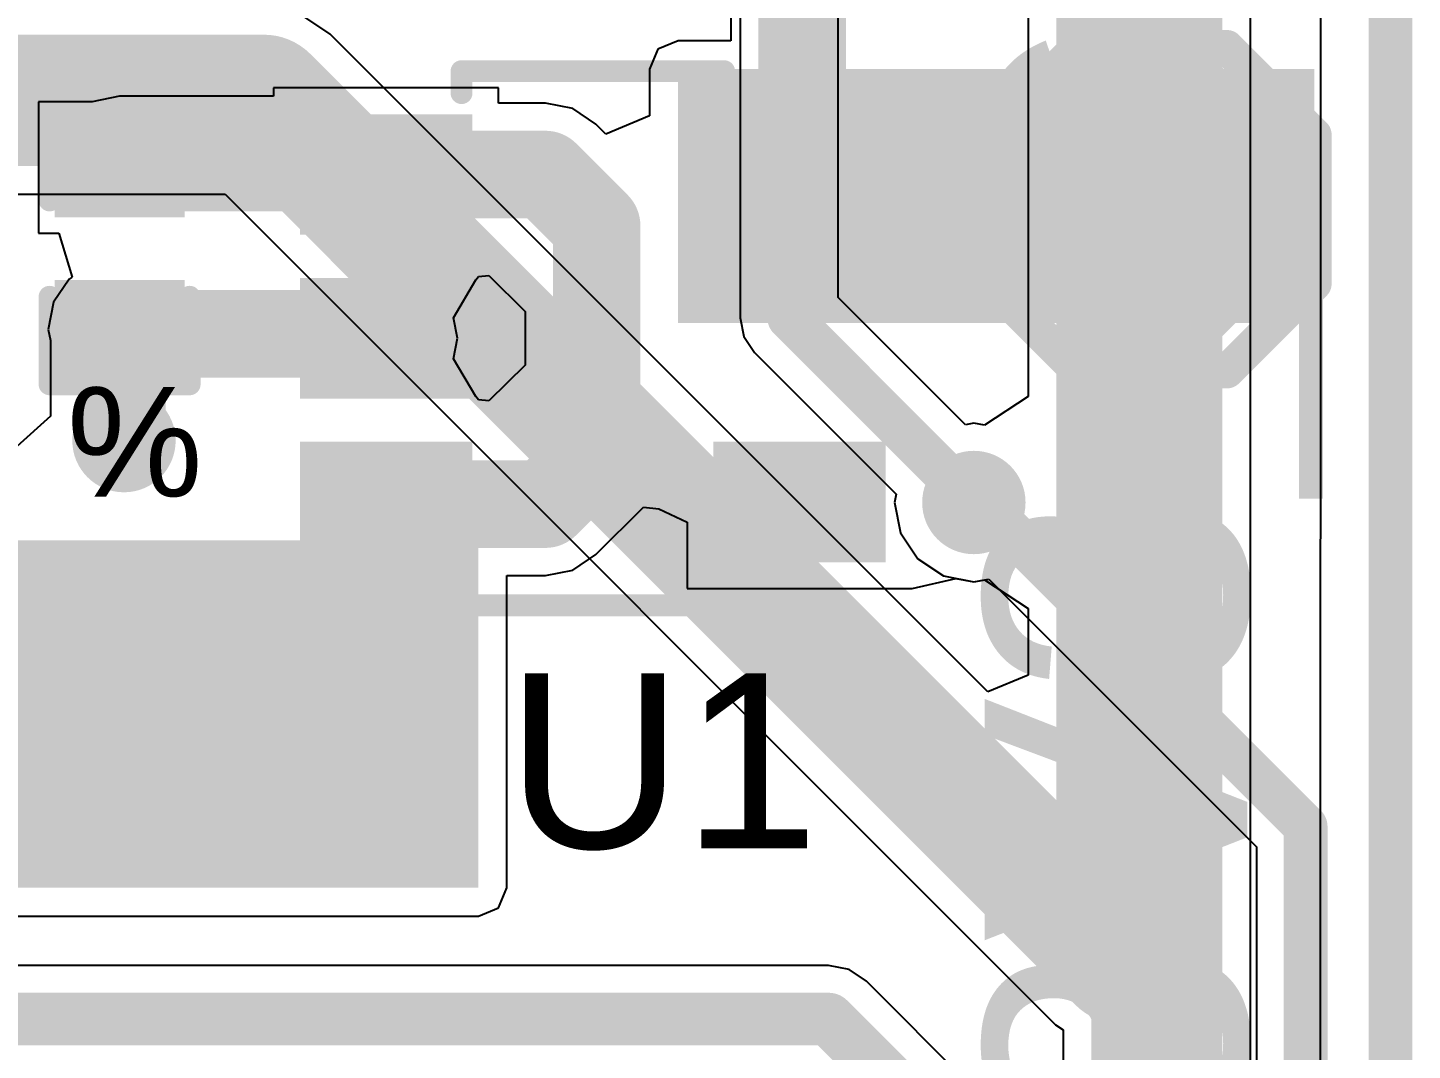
# Model space of a CAD drawing. Header units: millimetres. Extents: x -0.52 to 3.79, y -0.54 to 3.26.
# Drawn here: x 3.478 to 3.7944, y 2.2179 to 2.4515 of the extents above; entities that cross this region are included whole.
import ezdxf

# ---------------------------------------------------------------- set-up
doc = ezdxf.new("R2010")
doc.units = ezdxf.units.MM
doc.header["$MEASUREMENT"] = 0
for name, color, linetype in [('BottomLayer', 5, 'Continuous'), ('BottomSolder', 6, 'Continuous'), ('Mechanical2', 216, 'Continuous'), ('TopLayer', 1, 'Continuous'), ('TopOverlay', 2, 'Continuous'), ('TopPaste', 8, 'Continuous'), ('TopSolder', 216, 'Continuous'), ('ViaHoleLayer', 16, 'Continuous')]:
    doc.layers.add(name, color=color, linetype=linetype)
doc.styles.add('Arial', font='', dxfattribs={"height": 0.2})
doc.styles.get('Arial').set_extended_font_data('Arial')

# ---------------------------------------------------------------- blocks, each defined once
blk = doc.blocks.new('C___0402_4')
at = {"layer": 'TopLayer'}
for points in [[(-0.0275, -0.0125), (-0.0275, 0.0125), (-0.0095, 0.0125), (-0.0095, -0.0125)], [(0.0095, -0.0125), (0.0095, 0.0125), (0.0275, 0.0125), (0.0275, -0.0125)]]:
    blk.add_hatch(color=1, dxfattribs=at).paths.add_polyline_path(points)
at = {"layer": 'TopPaste'}
for points in [[(-0.0275, -0.0125), (-0.0275, 0.0125), (-0.0095, 0.0125), (-0.0095, -0.0125)], [(0.0095, -0.0125), (0.0095, 0.0125), (0.0275, 0.0125), (0.0275, -0.0125)]]:
    blk.add_hatch(color=8, dxfattribs=at).paths.add_polyline_path(points)
at = {"layer": 'TopSolder'}
for points in [[(-0.02986, -0.01486), (-0.02986, 0.01486), (-0.00714, 0.01486), (-0.00714, -0.01486)], [(0.00714, -0.01486), (0.00714, 0.01486), (0.02986, 0.01486), (0.02986, -0.01486)]]:
    blk.add_hatch(color=216, dxfattribs=at).paths.add_polyline_path(points)
at = {"layer": 'TopOverlay', "const_width": 0.005}
for points in [[(-0.011, 0.016), (-0.031, 0.016)], [(-0.031, -0.016), (-0.031, 0.016)], [(0.031, 0.016), (0.011, 0.016)], [(0.031, -0.016), (0.031, 0.016)], [(-0.011, -0.016), (-0.031, -0.016)], [(0.031, -0.016), (0.011, -0.016)]]:
    blk.add_lwpolyline(points, dxfattribs=at)
at = {"layer": 'TopOverlay', "const_width": 0.0025}
for points in [[(-0.03225, 0.016, 1), (-0.02975, 0.016, 1)], [(-0.03225, 0.016, 1), (-0.02975, 0.016, 1)], [(-0.01225, 0.016, 1), (-0.00975, 0.016, 1)], [(0.00975, 0.016, 1), (0.01225, 0.016, 1)], [(0.02975, 0.016, 1), (0.03225, 0.016, 1)], [(0.02975, 0.016, 1), (0.03225, 0.016, 1)], [(-0.03225, -0.016, 1), (-0.02975, -0.016, 1)], [(-0.03225, -0.016, 1), (-0.02975, -0.016, 1)], [(-0.01225, -0.016, 1), (-0.00975, -0.016, 1)], [(0.00975, -0.016, 1), (0.01225, -0.016, 1)], [(0.02975, -0.016, 1), (0.03225, -0.016, 1)], [(0.02975, -0.016, 1), (0.03225, -0.016, 1)]]:
    blk.add_lwpolyline(points, format="xyb", close=True, dxfattribs=at)
blk = doc.blocks.new('SOT_25_5_77')
at = {"layer": 'TopLayer'}
for points in [[(-0.06693, 0.05118), (-0.02756, 0.05118), (-0.02756, 0.02362), (-0.06693, 0.02362)], [(0.02756, 0.05118), (0.06693, 0.05118), (0.06693, 0.02362), (0.02756, 0.02362)], [(-0.06693, 0.01378), (-0.02756, 0.01378), (-0.02756, -0.01378), (-0.06693, -0.01378)], [(-0.06693, -0.02362), (-0.02756, -0.02362), (-0.02756, -0.05118), (-0.06693, -0.05118)], [(0.02756, -0.02362), (0.06693, -0.02362), (0.06693, -0.05118), (0.02756, -0.05118)]]:
    blk.add_hatch(color=1, dxfattribs=at).paths.add_polyline_path(points)
at = {"layer": 'TopPaste'}
for points in [[(-0.06693, 0.05118), (-0.02756, 0.05118), (-0.02756, 0.02362), (-0.06693, 0.02362)], [(0.02756, 0.05118), (0.06693, 0.05118), (0.06693, 0.02362), (0.02756, 0.02362)], [(-0.06693, 0.01378), (-0.02756, 0.01378), (-0.02756, -0.01378), (-0.06693, -0.01378)], [(-0.06693, -0.02362), (-0.02756, -0.02362), (-0.02756, -0.05118), (-0.06693, -0.05118)], [(0.02756, -0.02362), (0.06693, -0.02362), (0.06693, -0.05118), (0.02756, -0.05118)]]:
    blk.add_hatch(color=8, dxfattribs=at).paths.add_polyline_path(points)
at = {"layer": 'TopSolder'}
for points in [[(-0.06693, 0.05118), (-0.02756, 0.05118), (-0.02756, 0.02362), (-0.06693, 0.02362)], [(0.02756, 0.05118), (0.06693, 0.05118), (0.06693, 0.02362), (0.02756, 0.02362)], [(-0.06693, 0.01378), (-0.02756, 0.01378), (-0.02756, -0.01378), (-0.06693, -0.01378)], [(-0.06693, -0.02362), (-0.02756, -0.02362), (-0.02756, -0.05118), (-0.06693, -0.05118)], [(0.02756, -0.02362), (0.06693, -0.02362), (0.06693, -0.05118), (0.02756, -0.05118)]]:
    blk.add_hatch(color=216, dxfattribs=at).paths.add_polyline_path(points)
at = {"layer": 'TopOverlay', "const_width": 0.005}
for points in [[(-0.03, 0.056), (-0.03, 0.061)], [(-0.03, 0.061), (0.03, 0.061)], [(0.03, 0.056), (0.03, 0.061)], [(-0.078, 0.032), (-0.078, 0.042)], [(-0.078, 0.042), (-0.073, 0.037)], [(-0.078, 0.032), (-0.073, 0.037)], [(-0.03, -0.061), (-0.03, -0.056)], [(0.03, -0.061), (0.03, -0.056)], [(-0.03, -0.061), (0.03, -0.061)]]:
    blk.add_lwpolyline(points, dxfattribs=at)
at = {"layer": 'TopOverlay', "const_width": 0.0025}
for points in [[(-0.03125, 0.061, 1), (-0.02875, 0.061, 1)], [(-0.03125, 0.061, 1), (-0.02875, 0.061, 1)], [(0.02875, 0.061, 1), (0.03125, 0.061, 1)], [(0.02875, 0.061, 1), (0.03125, 0.061, 1)], [(-0.03125, 0.056, 1), (-0.02875, 0.056, 1)], [(0.02875, 0.056, 1), (0.03125, 0.056, 1)], [(-0.07925, 0.042, 1), (-0.07675, 0.042, 1)], [(-0.07925, 0.042, 1), (-0.07675, 0.042, 1)], [(-0.07425, 0.037, 1), (-0.07175, 0.037, 1)], [(-0.07425, 0.037, 1), (-0.07175, 0.037, 1)], [(-0.07925, 0.032, 1), (-0.07675, 0.032, 1)], [(-0.07925, 0.032, 1), (-0.07675, 0.032, 1)], [(-0.03125, -0.056, 1), (-0.02875, -0.056, 1)], [(0.02875, -0.056, 1), (0.03125, -0.056, 1)], [(-0.03125, -0.061, 1), (-0.02875, -0.061, 1)], [(-0.03125, -0.061, 1), (-0.02875, -0.061, 1)], [(0.02875, -0.061, 1), (0.03125, -0.061, 1)], [(0.02875, -0.061, 1), (0.03125, -0.061, 1)]]:
    blk.add_lwpolyline(points, format="xyb", close=True, dxfattribs=at)
blk = doc.blocks.new('T__________139')
at = {"layer": 'TopLayer'}
blk.add_hatch(color=1, dxfattribs=at).paths.add_polyline_path([(0.015, 0.03), (-0.015, 0.03), (-0.03, 0.015), (-0.03, -0.015), (-0.015, -0.03), (0.015, -0.03), (0.03, -0.015), (0.03, 0.015)])
at = {"layer": 'TopPaste'}
blk.add_hatch(color=8, dxfattribs=at).paths.add_polyline_path([(0.015, 0.03), (-0.015, 0.03), (-0.03, 0.015), (-0.03, -0.015), (-0.015, -0.03), (0.015, -0.03), (0.03, -0.015), (0.03, 0.015)])
at = {"layer": 'TopSolder'}
blk.add_hatch(color=216, dxfattribs=at).paths.add_polyline_path([(0.015, 0.03), (-0.015, 0.03), (-0.03, 0.015), (-0.03, -0.015), (-0.015, -0.03), (0.015, -0.03), (0.03, -0.015), (0.03, 0.015)])
at = {"layer": 'TopOverlay', "const_width": 0.00787}
for points in [[(-0.037, 0.017), (-0.017, 0.037)], [(-0.017, 0.037), (0.017, 0.037)], [(-0.017, 0.037), (0.017, 0.037)], [(0.017, 0.037), (0.037, 0.017)], [(-0.037, -0.017), (-0.037, 0.017)], [(0.037, -0.017), (0.037, 0.017)], [(-0.037, -0.017), (-0.017, -0.037)], [(0.017, -0.037), (0.037, -0.017)], [(-0.017, -0.037), (0.017, -0.037)], [(-0.017, -0.037), (0.017, -0.037)]]:
    blk.add_lwpolyline(points, dxfattribs=at)
at = {"layer": 'TopOverlay', "const_width": 0.00394}
for points in [[(-0.01897, 0.037, 1), (-0.01503, 0.037, 1)], [(-0.01897, 0.037, 1), (-0.01503, 0.037, 1)], [(-0.01897, 0.037, 1), (-0.01503, 0.037, 1)], [(0.01503, 0.037, 1), (0.01897, 0.037, 1)], [(0.01503, 0.037, 1), (0.01897, 0.037, 1)], [(0.01503, 0.037, 1), (0.01897, 0.037, 1)], [(-0.03897, 0.017, 1), (-0.03503, 0.017, 1)], [(-0.03897, 0.017, 1), (-0.03503, 0.017, 1)], [(0.03503, 0.017, 1), (0.03897, 0.017, 1)], [(0.03503, 0.017, 1), (0.03897, 0.017, 1)], [(-0.03897, -0.017, 1), (-0.03503, -0.017, 1)], [(-0.03897, -0.017, 1), (-0.03503, -0.017, 1)], [(0.03503, -0.017, 1), (0.03897, -0.017, 1)], [(0.03503, -0.017, 1), (0.03897, -0.017, 1)], [(-0.01897, -0.037, 1), (-0.01503, -0.037, 1)], [(-0.01897, -0.037, 1), (-0.01503, -0.037, 1)], [(-0.01897, -0.037, 1), (-0.01503, -0.037, 1)], [(0.01503, -0.037, 1), (0.01897, -0.037, 1)], [(0.01503, -0.037, 1), (0.01897, -0.037, 1)], [(0.01503, -0.037, 1), (0.01897, -0.037, 1)]]:
    blk.add_lwpolyline(points, format="xyb", close=True, dxfattribs=at)

msp = doc.modelspace()

# ---------------------------------------------------------------- hatches: boundary and pattern name
at = {"layer": 'BottomLayer'}
h = msp.add_hatch(color=5, dxfattribs=at)
edge = h.paths.add_edge_path()
edge.add_arc((3.5, 2.35714), 0.01181, 0, 360)
h = msp.add_hatch(color=5, dxfattribs=at)
edge = h.paths.add_edge_path()
edge.add_arc((3.69419, 2.343), 0.01181, 0, 360)
at = {"layer": 'BottomSolder'}
h = msp.add_hatch(color=6, dxfattribs=at)
edge = h.paths.add_edge_path()
edge.add_arc((3.5, 2.35714), 0.00591, 0, 360)
h = msp.add_hatch(color=6, dxfattribs=at)
edge = h.paths.add_edge_path()
edge.add_arc((3.69419, 2.343), 0.00591, 0, 360)
at = {"layer": 'TopLayer'}
for points in [[(3.6266, 2.384), (3.772, 2.384), (3.772, 2.442), (3.6266, 2.442)], [(3.322, 2.255), (3.581, 2.255), (3.581, 2.33433), (3.322, 2.33433)]]:
    msp.add_hatch(color=1, dxfattribs=at).paths.add_polyline_path(points)
h = msp.add_hatch(color=1, dxfattribs=at)
edge = h.paths.add_edge_path()
edge.add_arc((3.5, 2.35714), 0.01181, 0, 360)
h = msp.add_hatch(color=1, dxfattribs=at)
edge = h.paths.add_edge_path()
edge.add_arc((3.69419, 2.343), 0.01181, 0, 360)
at = {"layer": 'TopSolder'}
h = msp.add_hatch(color=216, dxfattribs=at)
edge = h.paths.add_edge_path()
edge.add_arc((3.5, 2.35714), 0.00591, 0, 360)
h = msp.add_hatch(color=216, dxfattribs=at)
edge = h.paths.add_edge_path()
edge.add_arc((3.69419, 2.343), 0.00591, 0, 360)
at = {"layer": 'ViaHoleLayer'}
h = msp.add_hatch(color=16, dxfattribs=at)
edge = h.paths.add_edge_path()
edge.add_arc((3.5, 2.35714), 0.00591, 0, 360)
h = msp.add_hatch(color=16, dxfattribs=at)
edge = h.paths.add_edge_path()
edge.add_arc((3.69419, 2.343), 0.00591, 0, 360)

# ---------------------------------------------------------------- linework, layer by layer
at = {"layer": 'BottomLayer'}
for p, q in [((3.77343, 2.93916), (3.77306, -0.45241)), ((3.64078, 2.87607), (3.64078, 2.38519)), ((3.66322, 2.38983), (3.66322, 2.87607)), ((3.75741, -0.29887), (3.75741, 2.7814)), ((3.70659, 2.7806), (3.70659, 2.36725)), ((3.54711, 2.45001), (3.54016, 2.45465)), ((3.69735, 2.29976), (3.54711, 2.45001)), ((3.31328, 2.41345), (3.5231, 2.41345)), ((3.5231, 2.41345), (3.71286, 2.22369)), ((3.69227, 2.36078), (3.66322, 2.38983)), ((3.64078, 2.38519), (3.64078, 2.38519)), ((3.64078, 2.38519), (3.64164, 2.3809)), ((3.64164, 2.3809), (3.64407, 2.37726)), ((3.64407, 2.37726), (3.67641, 2.34492)), ((3.70659, 2.36725), (3.69659, 2.36068)), ((3.69419, 2.36116), (3.69227, 2.36078)), ((3.69659, 2.36068), (3.69419, 2.36116)), ((3.67641, 2.34492), (3.67603, 2.343)), ((3.67603, 2.343), (3.67741, 2.33605)), ((3.67741, 2.33605), (3.68135, 2.33016)), ((3.68135, 2.33016), (3.68724, 2.32622)), ((3.68724, 2.32622), (3.69419, 2.32484)), ((3.69419, 2.32484), (3.69659, 2.32532)), ((3.69659, 2.32532), (3.70659, 2.31875)), ((3.70659, 2.31875), (3.70659, 2.30359)), ((3.70659, 2.30359), (3.69735, 2.29976)), ((3.71286, 2.22369), (3.71459, 2.22254)), ((3.71459, 2.22254), (3.71459, -0.28658))]:
    msp.add_line(p, q, dxfattribs=at)
for points, const_width in [([(3.652, 2.38519), (3.652, 2.89)], 0.01), ([(3.736, -0.30707), (3.736, 2.7886)], 0.03), ([(3.728, 2.23883), (3.728, 2.7806)], 0.03), ([(3.29847, 2.43487), (3.53197, 2.43487)], 0.03), ([(3.53197, 2.43487), (3.728, 2.23883)], 0.03), ([(3.652, 2.38519), (3.69419, 2.343)], 0.01)]:
    msp.add_lwpolyline(points, dxfattribs=dict(at, const_width=const_width))
for points, const_width in [([(3.52447, 2.43487, 1), (3.53947, 2.43487, 1)], 0.015), ([(3.52447, 2.43487, 1), (3.53947, 2.43487, 1)], 0.015), ([(3.6495, 2.38519, 1), (3.6545, 2.38519, 1)], 0.005), ([(3.6495, 2.38519, 1), (3.6545, 2.38519, 1)], 0.005), ([(3.69169, 2.343, 1), (3.69669, 2.343, 1)], 0.005), ([(3.7205, 2.23883, 1), (3.7355, 2.23883, 1)], 0.015), ([(3.7205, 2.23883, 1), (3.7355, 2.23883, 1)], 0.015)]:
    msp.add_lwpolyline(points, format="xyb", close=True, dxfattribs=dict(at, const_width=const_width))
at = {"layer": 'Mechanical2', "const_width": 0.01}
msp.add_lwpolyline([(3.78937, -0.49213), (3.78937, 2.97244)], dxfattribs=at)
at = {"layer": 'TopLayer'}
for p, q in [((3.63863, 2.53831), (3.63863, 2.44849)), ((3.62201, 2.44659), (3.6201, 2.442)), ((3.6266, 2.44849), (3.62201, 2.44659)), ((3.63863, 2.44849), (3.6266, 2.44849)), ((3.6201, 2.442), (3.6201, 2.43132)), ((3.58557, 2.43771), (3.5342, 2.43771)), ((3.5342, 2.43771), (3.5342, 2.43581)), ((3.58557, 2.43424), (3.58557, 2.43771)), ((3.49265, 2.4345), (3.4805, 2.4345)), ((3.4805, 2.4345), (3.4805, 2.4045)), ((3.49276, 2.43457), (3.49265, 2.4345)), ((3.499, 2.43581), (3.49276, 2.43457)), ((3.5342, 2.43581), (3.499, 2.43581)), ((3.59628, 2.43424), (3.58557, 2.43424)), ((3.60253, 2.433), (3.59628, 2.43424)), ((3.60782, 2.42946), (3.60253, 2.433)), ((3.6201, 2.43132), (3.6101, 2.42718)), ((3.6101, 2.42718), (3.60782, 2.42946)), ((3.4805, 2.4045), (3.48513, 2.4045)), ((3.48513, 2.4045), (3.48816, 2.3945)), ((3.48746, 2.39404), (3.48393, 2.38874)), ((3.48816, 2.3945), (3.48746, 2.39404)), ((3.57527, 2.38521), (3.58038, 2.39387)), ((3.58038, 2.39387), (3.58097, 2.39463)), ((3.58097, 2.39463), (3.5834, 2.39482)), ((3.5834, 2.39482), (3.59169, 2.38667)), ((3.48393, 2.38874), (3.48269, 2.3825)), ((3.59169, 2.38667), (3.59169, 2.37438)), ((3.48269, 2.3825), (3.48319, 2.37999)), ((3.5762, 2.38053), (3.57527, 2.38521)), ((3.48319, 2.37999), (3.48319, 2.36276)), ((3.57527, 2.37585), (3.5762, 2.38053)), ((3.58038, 2.36719), (3.57527, 2.37585)), ((3.59169, 2.37438), (3.5834, 2.36624)), ((3.58097, 2.36642), (3.58038, 2.36719)), ((3.5834, 2.36624), (3.58097, 2.36642)), ((3.48319, 2.36276), (3.47555, 2.35583)), ((3.60782, 2.33109), (3.61869, 2.34196)), ((3.61869, 2.34196), (3.62223, 2.34154)), ((3.62223, 2.34154), (3.62869, 2.33851)), ((3.62869, 2.33851), (3.62869, 2.32335)), ((3.60253, 2.32755), (3.60782, 2.33109)), ((3.58749, 2.255), (3.58749, 2.32631)), ((3.58749, 2.32631), (3.59628, 2.32631)), ((3.59628, 2.32631), (3.60253, 2.32755)), ((3.68006, 2.32335), (3.69006, 2.32566)), ((3.69006, 2.32566), (3.69419, 2.32484)), ((3.69419, 2.32484), (3.69762, 2.32552)), ((3.69762, 2.32552), (3.75878, 2.26435)), ((3.62869, 2.32335), (3.68006, 2.32335)), ((3.68006, 2.32335), (3.68006, 2.32335)), ((3.75878, 2.26435), (3.75878, 2.15833)), ((3.58559, 2.25041), (3.58749, 2.255)), ((3.581, 2.24851), (3.58559, 2.25041)), ((3.44885, 2.24851), (3.581, 2.24851)), ((3.661, 2.23724), (3.26193, 2.23724)), ((3.66568, 2.2363), (3.661, 2.23724)), ((3.66965, 2.23365), (3.66568, 2.2363)), ((3.74878, 2.15452), (3.66965, 2.23365))]:
    msp.add_line(p, q, dxfattribs=at)
for points, const_width in [([(3.65494, 2.41849), (3.65494, 2.54644)], 0.02), ([(3.499, 2.4195), (3.55832, 2.4195)], 0.02), ([(3.55832, 2.4195), (3.55989, 2.41793)], 0.02), ([(3.55989, 2.41793), (3.59628, 2.41793)], 0.02), ([(3.59628, 2.41793), (3.608, 2.40621)], 0.02), ([(3.65438, 2.41793), (3.65494, 2.41849)], 0.02), ([(3.608, 2.35434), (3.608, 2.40621)], 0.02), ([(3.499, 2.3825), (3.49999, 2.38151)], 0.02), ([(3.4995, 2.3815), (3.49951, 2.38151)], 0.02), ([(3.4995, 2.35764), (3.4995, 2.3815)], 0.02), ([(3.49951, 2.38151), (3.49999, 2.38151)], 0.02), ([(3.49999, 2.38151), (3.5589, 2.38151)], 0.02), ([(3.5589, 2.38151), (3.55989, 2.38053)], 0.02), ([(3.4995, 2.35764), (3.5, 2.35714)], 0.02), ([(3.59628, 2.34262), (3.608, 2.35434)], 0.02), ([(3.55989, 2.342), (3.56051, 2.34262)], 0.02), ([(3.56051, 2.34262), (3.59628, 2.34262)], 0.02), ([(3.69419, 2.343), (3.696, 2.343)], 0.01), ([(3.696, 2.343), (3.77, 2.269)], 0.01), ([(3.55224, 2.33435), (3.55989, 2.342)], 0.01), ([(3.55224, 2.32933), (3.55224, 2.33435)], 0.01), ([(3.54791, 2.325), (3.55224, 2.32933)], 0.01), ([(3.42414, 2.325), (3.54791, 2.325)], 0.01), ([(3.77, -0.136), (3.77, 2.269)], 0.01), ([(3.24944, 2.225), (3.661, 2.225)], 0.012), ([(3.661, 2.225), (3.742, 2.144)], 0.012)]:
    msp.add_lwpolyline(points, dxfattribs=dict(at, const_width=const_width))
for points, const_width in [([(3.494, 2.4195, 1), (3.504, 2.4195, 1)], 0.01), ([(3.55332, 2.4195, 1), (3.56332, 2.4195, 1)], 0.01), ([(3.55332, 2.4195, 1), (3.56332, 2.4195, 1)], 0.01), ([(3.55489, 2.41793, 1), (3.56489, 2.41793, 1)], 0.01), ([(3.55489, 2.41793, 1), (3.56489, 2.41793, 1)], 0.01), ([(3.59128, 2.41793, 1), (3.60128, 2.41793, 1)], 0.01), ([(3.59128, 2.41793, 1), (3.60128, 2.41793, 1)], 0.01), ([(3.64938, 2.41793, 1), (3.65938, 2.41793, 1)], 0.01), ([(3.64994, 2.41849, 1), (3.65994, 2.41849, 1)], 0.01), ([(3.64994, 2.41849, 1), (3.65994, 2.41849, 1)], 0.01), ([(3.603, 2.40621, 1), (3.613, 2.40621, 1)], 0.01), ([(3.603, 2.40621, 1), (3.613, 2.40621, 1)], 0.01), ([(3.494, 2.3825, 1), (3.504, 2.3825, 1)], 0.01), ([(3.4945, 2.3815, 1), (3.5045, 2.3815, 1)], 0.01), ([(3.4945, 2.3815, 1), (3.5045, 2.3815, 1)], 0.01), ([(3.49451, 2.38151, 1), (3.50451, 2.38151, 1)], 0.01), ([(3.49451, 2.38151, 1), (3.50451, 2.38151, 1)], 0.01), ([(3.49499, 2.38151, 1), (3.50499, 2.38151, 1)], 0.01), ([(3.49499, 2.38151, 1), (3.50499, 2.38151, 1)], 0.01), ([(3.49499, 2.38151, 1), (3.50499, 2.38151, 1)], 0.01), ([(3.5539, 2.38151, 1), (3.5639, 2.38151, 1)], 0.01), ([(3.5539, 2.38151, 1), (3.5639, 2.38151, 1)], 0.01), ([(3.55489, 2.38053, 1), (3.56489, 2.38053, 1)], 0.01), ([(3.4945, 2.35764, 1), (3.5045, 2.35764, 1)], 0.01), ([(3.4945, 2.35764, 1), (3.5045, 2.35764, 1)], 0.01), ([(3.495, 2.35714, 1), (3.505, 2.35714, 1)], 0.01), ([(3.603, 2.35434, 1), (3.613, 2.35434, 1)], 0.01), ([(3.603, 2.35434, 1), (3.613, 2.35434, 1)], 0.01), ([(3.55489, 2.342, 1), (3.56489, 2.342, 1)], 0.01), ([(3.55551, 2.34262, 1), (3.56551, 2.34262, 1)], 0.01), ([(3.55551, 2.34262, 1), (3.56551, 2.34262, 1)], 0.01), ([(3.59128, 2.34262, 1), (3.60128, 2.34262, 1)], 0.01), ([(3.59128, 2.34262, 1), (3.60128, 2.34262, 1)], 0.01), ([(3.69169, 2.343, 1), (3.69669, 2.343, 1)], 0.005), ([(3.6935, 2.343, 1), (3.6985, 2.343, 1)], 0.005), ([(3.6935, 2.343, 1), (3.6985, 2.343, 1)], 0.005), ([(3.55739, 2.342, 1), (3.56239, 2.342, 1)], 0.005), ([(3.54974, 2.33435, 1), (3.55474, 2.33435, 1)], 0.005), ([(3.54974, 2.33435, 1), (3.55474, 2.33435, 1)], 0.005), ([(3.54974, 2.32933, 1), (3.55474, 2.32933, 1)], 0.005), ([(3.54974, 2.32933, 1), (3.55474, 2.32933, 1)], 0.005), ([(3.54541, 2.325, 1), (3.55041, 2.325, 1)], 0.005), ([(3.54541, 2.325, 1), (3.55041, 2.325, 1)], 0.005), ([(3.7675, 2.269, 1), (3.7725, 2.269, 1)], 0.005), ([(3.7675, 2.269, 1), (3.7725, 2.269, 1)], 0.005), ([(3.658, 2.225, 1), (3.664, 2.225, 1)], 0.006), ([(3.658, 2.225, 1), (3.664, 2.225, 1)], 0.006)]:
    msp.add_lwpolyline(points, format="xyb", close=True, dxfattribs=dict(at, const_width=const_width))

# ---------------------------------------------------------------- block references
for name, p in [('T__________139', (3.735, 2.41)), ('SOT_25_5_77', (3.60713, 2.38053))]:
    msp.add_blockref(name, p)
at = {"rotation": 270}
msp.add_blockref('C___0402_4', (3.499, 2.401), dxfattribs=at)

# ---------------------------------------------------------------- texts
at = {"layer": 'TopOverlay', "style": 'Arial'}
for s, height, rotation, p in [('3V3_C', 0.06, 90, (3.75665, 2.196)), ('%', 0.025, 180, (3.518, 2.36937))]:
    msp.add_text(s, height=height, rotation=rotation, dxfattribs=at).set_placement(p)
msp.add_text('U1', height=0.04, dxfattribs=at).set_placement((3.58734, 2.26401))

doc.saveas('drawing.dxf')
